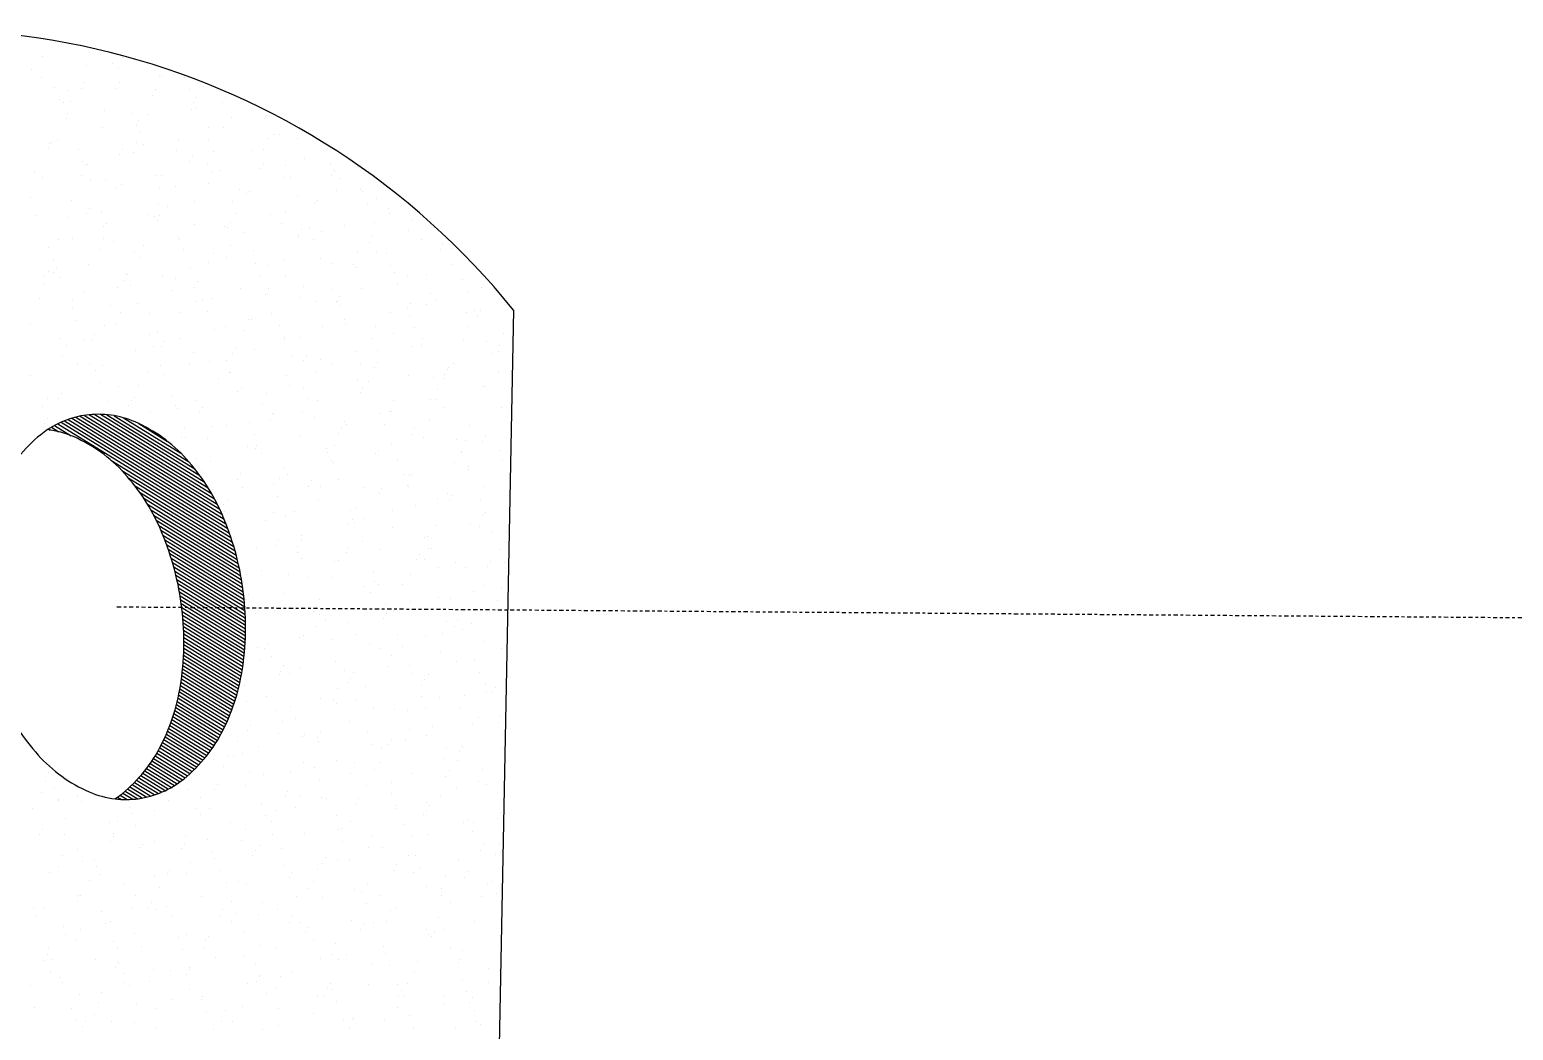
# Model space of a CAD drawing. Extents: x -1836 to 8857, y -4220 to 3051.
# Drawn here: x 8265.6 to 8319.9, y -532.9 to -496.2 of the extents above; entities that cross this region are included whole.
import ezdxf

# ---------------------------------------------------------------- set-up
doc = ezdxf.new("R2010")
doc.units = 0
doc.header["$MEASUREMENT"] = 0
doc.linetypes.add('DASHDOT', pattern=[1, 0.5, -0.25, 0, -0.25])
doc.layers.get('0').update_dxf_attribs({"linetype": 'CONTINUOUS'})
doc.layers.add('15', color=1, linetype='CONTINUOUS')
doc.layers.add('25', color=2, linetype='CONTINUOUS')

# ---------------------------------------------------------------- blocks, each defined once
blk = doc.blocks.new('*X72')
at = {"color": 0}
for p, q in [((4948.942, 2610.386), (4948.942, 2610.386)), ((4949.641, 2609.778), (4949.641, 2609.778)), ((4950.063, 2609.51), (4950.063, 2609.51)), ((4947.594, 2609.351), (4947.594, 2609.351)), ((4948.431, 2608.871), (4948.431, 2608.871)), ((4948.494, 2609.114), (4948.494, 2609.114)), ((4948.679, 2608.945), (4948.679, 2608.945)), ((4949.79, 2609.05), (4949.79, 2609.05)), ((4950.294, 2609.448), (4950.294, 2609.448)), ((4950.31, 2609.119), (4950.31, 2609.119)), ((4951.123, 2609.226), (4951.123, 2609.226)), ((4952.482, 2609.404), (4952.482, 2609.404)), ((4952.555, 2609.026), (4952.555, 2609.026)), ((4945.488, 2608.236), (4945.488, 2608.236)), ((4945.74, 2608.517), (4945.74, 2608.517)), ((4946.388, 2608.425), (4946.388, 2608.425)), ((4947.098, 2608.696), (4947.098, 2608.696)), ((4947.619, 2608.764), (4947.619, 2608.764)), ((4948.467, 2608.537), (4948.467, 2608.537)), ((4949.005, 2608.459), (4949.005, 2608.459)), ((4951.563, 2608.447), (4951.563, 2608.447)), ((4951.581, 2608.543), (4951.581, 2608.543)), ((4954.264, 2608.544), (4954.264, 2608.544)), ((4954.695, 2608.548), (4954.695, 2608.548)), ((4945.673, 2608.067), (4945.673, 2608.067)), ((4949.549, 2608.148), (4949.549, 2608.148)), ((4953.55, 2608.114), (4953.55, 2608.114)), ((4953.735, 2607.945), (4953.735, 2607.945)), ((4957.611, 2608.025), (4957.611, 2608.025)), ((4958.234, 2607.64), (4958.234, 2607.64)), ((4958.787, 2607.645), (4958.787, 2607.645)), ((4944.221, 2607.263), (4944.221, 2607.263)), ((4945.098, 2607.436), (4945.098, 2607.436)), ((4946.543, 2607.27), (4946.543, 2607.27)), ((4947.335, 2607.269), (4947.335, 2607.269)), ((4947.657, 2607.424), (4947.657, 2607.424)), ((4950.357, 2607.521), (4950.357, 2607.521)), ((4950.449, 2607.274), (4950.449, 2607.274)), ((4950.544, 2607.236), (4950.544, 2607.236)), ((4950.728, 2607.067), (4950.728, 2607.067)), ((4952.975, 2607.555), (4952.975, 2607.555)), ((4953.563, 2607.28), (4953.563, 2607.28)), ((4954.605, 2607.147), (4954.605, 2607.147)), ((4954.737, 2607.112), (4954.737, 2607.112)), ((4955.533, 2607.542), (4955.533, 2607.542)), ((4956.095, 2607.291), (4956.095, 2607.291)), ((4956.616, 2607.36), (4956.616, 2607.36)), ((4956.677, 2607.286), (4956.677, 2607.286)), ((4957.429, 2607.467), (4957.429, 2607.467)), ((4958.606, 2607.113), (4958.606, 2607.113)), ((4959.792, 2607.291), (4959.792, 2607.291)), ((4960.213, 2607.023), (4960.213, 2607.023)), ((4944.643, 2606.994), (4944.643, 2606.994)), ((4946.451, 2606.499), (4946.451, 2606.499)), ((4947.757, 2607), (4947.757, 2607)), ((4949.068, 2606.532), (4949.068, 2606.532)), ((4950.712, 2606.582), (4950.712, 2606.582)), ((4950.871, 2607.006), (4950.871, 2607.006)), ((4951.232, 2606.651), (4951.232, 2606.651)), ((4951.626, 2606.52), (4951.626, 2606.52)), ((4952.045, 2606.758), (4952.045, 2606.758)), ((4953.404, 2606.937), (4953.404, 2606.937)), ((4953.924, 2607.005), (4953.924, 2607.005)), ((4953.985, 2607.011), (4953.985, 2607.011)), ((4954.327, 2606.617), (4954.327, 2606.617)), ((4956.945, 2606.65), (4956.945, 2606.65)), ((4957.099, 2607.017), (4957.099, 2607.017)), ((4958.79, 2606.944), (4958.79, 2606.944)), ((4959.503, 2606.638), (4959.503, 2606.638)), ((4962.204, 2606.735), (4962.204, 2606.735)), ((4943.046, 2606.021), (4943.046, 2606.021)), ((4943.537, 2606.393), (4943.537, 2606.393)), ((4943.75, 2606.401), (4943.75, 2606.401)), ((4945.328, 2605.873), (4945.328, 2605.873)), ((4945.849, 2605.942), (4945.849, 2605.942)), ((4946.161, 2606.027), (4946.161, 2606.027)), ((4946.662, 2606.049), (4946.662, 2606.049)), ((4947.538, 2606.358), (4947.538, 2606.358)), ((4947.722, 2606.189), (4947.722, 2606.189)), ((4948.02, 2606.228), (4948.02, 2606.228)), ((4948.541, 2606.296), (4948.541, 2606.296)), ((4949.275, 2606.033), (4949.275, 2606.033)), ((4949.353, 2606.403), (4949.353, 2606.403)), ((4951.598, 2606.27), (4951.598, 2606.27)), ((4952.389, 2606.038), (4952.389, 2606.038)), ((4955.503, 2606.044), (4955.503, 2606.044)), ((4955.6, 2606.235), (4955.6, 2606.235)), ((4955.784, 2606.066), (4955.784, 2606.066)), ((4958.617, 2606.05), (4958.617, 2606.05)), ((4959.66, 2606.147), (4959.66, 2606.147)), ((4961.731, 2606.055), (4961.731, 2606.055)), ((4963.662, 2606.113), (4963.662, 2606.113)), ((4963.846, 2605.944), (4963.846, 2605.944)), ((4964.845, 2606.061), (4964.845, 2606.061)), ((4965.093, 2605.886), (4965.093, 2605.886)), ((4965.613, 2605.955), (4965.613, 2605.955)), ((4966.174, 2605.831), (4966.174, 2605.831)), ((4941.278, 2605.34), (4941.278, 2605.34)), ((4942.544, 2605.476), (4942.544, 2605.476)), ((4942.636, 2605.519), (4942.636, 2605.519)), ((4943.157, 2605.588), (4943.157, 2605.588)), ((4943.97, 2605.695), (4943.97, 2605.695)), ((4944.532, 2605.481), (4944.532, 2605.481)), ((4944.716, 2605.312), (4944.716, 2605.312)), ((4945.161, 2605.509), (4945.161, 2605.509)), ((4947.72, 2605.497), (4947.72, 2605.497)), ((4948.592, 2605.392), (4948.592, 2605.392)), ((4950.42, 2605.594), (4950.42, 2605.594)), ((4952.594, 2605.358), (4952.594, 2605.358)), ((4953.038, 2605.628), (4953.038, 2605.628)), ((4955.596, 2605.616), (4955.596, 2605.616)), ((4956.654, 2605.269), (4956.654, 2605.269)), ((4958.297, 2605.713), (4958.297, 2605.713)), ((4960.23, 2605.246), (4960.23, 2605.246)), ((4960.656, 2605.235), (4960.656, 2605.235)), ((4960.915, 2605.746), (4960.915, 2605.746)), ((4961.043, 2605.353), (4961.043, 2605.353)), ((4962.401, 2605.532), (4962.401, 2605.532)), ((4962.921, 2605.601), (4962.921, 2605.601)), ((4963.473, 2605.734), (4963.473, 2605.734)), ((4963.734, 2605.708), (4963.734, 2605.708)), ((4941.526, 2604.603), (4941.526, 2604.603)), ((4941.914, 2604.753), (4941.914, 2604.753)), ((4945.028, 2604.759), (4945.028, 2604.759)), ((4948.143, 2604.764), (4948.143, 2604.764)), ((4949.131, 2604.605), (4949.131, 2604.605)), ((4951.257, 2604.77), (4951.257, 2604.77)), ((4951.689, 2604.593), (4951.689, 2604.593)), ((4952.778, 2605.189), (4952.778, 2605.189)), ((4954.371, 2604.776), (4954.371, 2604.776)), ((4954.39, 2604.69), (4954.39, 2604.69)), ((4955.659, 2604.644), (4955.659, 2604.644)), ((4957.008, 2604.724), (4957.008, 2604.724)), ((4957.017, 2604.823), (4957.017, 2604.823)), ((4957.485, 2604.781), (4957.485, 2604.781)), ((4957.538, 2604.892), (4957.538, 2604.892)), ((4958.351, 2604.999), (4958.351, 2604.999)), ((4959.566, 2604.711), (4959.566, 2604.711)), ((4959.709, 2605.178), (4959.709, 2605.178)), ((4960.599, 2604.787), (4960.599, 2604.787)), ((4960.84, 2605.066), (4960.84, 2605.066)), ((4962.267, 2604.809), (4962.267, 2604.809)), ((4963.713, 2604.793), (4963.713, 2604.793)), ((4964.716, 2605.147), (4964.716, 2605.147)), ((4964.884, 2604.842), (4964.884, 2604.842)), ((4966.827, 2604.798), (4966.827, 2604.798)), ((4967.443, 2604.83), (4967.443, 2604.83)), ((4968.717, 2605.112), (4968.717, 2605.112)), ((4968.902, 2604.943), (4968.902, 2604.943)), ((4969.942, 2604.804), (4969.942, 2604.804)), ((4941.255, 2604.487), (4941.255, 2604.487)), ((4941.71, 2604.434), (4941.71, 2604.434)), ((4942.336, 2604.484), (4942.336, 2604.484)), ((4943.813, 2604.474), (4943.813, 2604.474)), ((4945.45, 2604.49), (4945.45, 2604.49)), ((4945.586, 2604.514), (4945.586, 2604.514)), ((4946.514, 2604.572), (4946.514, 2604.572)), ((4948.564, 2604.496), (4948.564, 2604.496)), ((4949.588, 2604.48), (4949.588, 2604.48)), ((4949.772, 2604.311), (4949.772, 2604.311)), ((4951.634, 2604.114), (4951.634, 2604.114)), ((4951.678, 2604.501), (4951.678, 2604.501)), ((4952.154, 2604.183), (4952.154, 2604.183)), ((4952.967, 2604.29), (4952.967, 2604.29)), ((4953.648, 2604.392), (4953.648, 2604.392)), ((4954.326, 2604.469), (4954.326, 2604.469)), ((4954.793, 2604.507), (4954.793, 2604.507)), ((4954.846, 2604.537), (4954.846, 2604.537)), ((4957.649, 2604.357), (4957.649, 2604.357)), ((4957.834, 2604.188), (4957.834, 2604.188)), ((4957.907, 2604.513), (4957.907, 2604.513)), ((4961.021, 2604.518), (4961.021, 2604.518)), ((4961.71, 2604.269), (4961.71, 2604.269)), ((4964.135, 2604.524), (4964.135, 2604.524)), ((4965.711, 2604.234), (4965.711, 2604.234)), ((4965.896, 2604.066), (4965.896, 2604.066)), ((4967.249, 2604.53), (4967.249, 2604.53)), ((4969.772, 2604.146), (4969.772, 2604.146)), ((4970.363, 2604.535), (4970.363, 2604.535)), ((4971.398, 2604.127), (4971.398, 2604.127)), ((4971.919, 2604.196), (4971.919, 2604.196)), ((4939.906, 2603.452), (4939.906, 2603.452)), ((4940.74, 2603.512), (4940.74, 2603.512)), ((4942.58, 2603.637), (4942.58, 2603.637)), ((4942.607, 2603.549), (4942.607, 2603.549)), ((4943.854, 2603.517), (4943.854, 2603.517)), ((4945.224, 2603.583), (4945.224, 2603.583)), ((4946.25, 2603.406), (4946.25, 2603.406)), ((4946.581, 2603.602), (4946.581, 2603.602)), ((4946.766, 2603.433), (4946.766, 2603.433)), ((4946.771, 2603.474), (4946.771, 2603.474)), ((4946.968, 2603.523), (4946.968, 2603.523)), ((4947.584, 2603.581), (4947.584, 2603.581)), ((4947.783, 2603.57), (4947.783, 2603.57)), ((4948.942, 2603.76), (4948.942, 2603.76)), ((4949.463, 2603.829), (4949.463, 2603.829)), ((4950.082, 2603.529), (4950.082, 2603.529)), ((4950.275, 2603.936), (4950.275, 2603.936)), ((4950.483, 2603.668), (4950.483, 2603.668)), ((4950.642, 2603.514), (4950.642, 2603.514)), ((4953.101, 2603.701), (4953.101, 2603.701)), ((4953.197, 2603.534), (4953.197, 2603.534)), ((4954.643, 2603.48), (4954.643, 2603.48)), ((4955.659, 2603.689), (4955.659, 2603.689)), ((4956.311, 2603.54), (4956.311, 2603.54)), ((4958.36, 2603.786), (4958.36, 2603.786)), ((4958.704, 2603.391), (4958.704, 2603.391)), ((4959.425, 2603.546), (4959.425, 2603.546)), ((4960.978, 2603.819), (4960.978, 2603.819)), ((4962.539, 2603.551), (4962.539, 2603.551)), ((4963.536, 2603.807), (4963.536, 2603.807)), ((4965.653, 2603.557), (4965.653, 2603.557)), ((4966.015, 2603.419), (4966.015, 2603.419)), ((4966.237, 2603.904), (4966.237, 2603.904)), ((4966.535, 2603.487), (4966.535, 2603.487)), ((4967.348, 2603.594), (4967.348, 2603.594)), ((4968.706, 2603.773), (4968.706, 2603.773)), ((4968.767, 2603.563), (4968.767, 2603.563)), ((4968.854, 2603.938), (4968.854, 2603.938)), ((4969.227, 2603.841), (4969.227, 2603.841)), ((4970.04, 2603.949), (4970.04, 2603.949)), ((4971.412, 2603.926), (4971.412, 2603.926)), ((4971.881, 2603.568), (4971.881, 2603.568)), ((4974.996, 2603.574), (4974.996, 2603.574)), ((4939.574, 2602.759), (4939.574, 2602.759)), ((4941.387, 2602.765), (4941.387, 2602.765)), ((4942.2, 2602.873), (4942.2, 2602.873)), ((4943.558, 2603.051), (4943.558, 2603.051)), ((4944.079, 2603.12), (4944.079, 2603.12)), ((4944.892, 2603.227), (4944.892, 2603.227)), ((4954.453, 2602.763), (4954.453, 2602.763)), ((4954.828, 2603.311), (4954.828, 2603.311)), ((4957.071, 2602.797), (4957.071, 2602.797)), ((4959.629, 2602.785), (4959.629, 2602.785)), ((4961.152, 2602.778), (4961.152, 2602.778)), ((4961.965, 2602.885), (4961.965, 2602.885)), ((4962.33, 2602.882), (4962.33, 2602.882)), ((4962.705, 2603.357), (4962.705, 2603.357)), ((4962.89, 2603.188), (4962.89, 2603.188)), ((4963.323, 2603.064), (4963.323, 2603.064)), ((4963.843, 2603.133), (4963.843, 2603.133)), ((4964.656, 2603.24), (4964.656, 2603.24)), ((4964.947, 2602.915), (4964.947, 2602.915)), ((4966.766, 2603.268), (4966.766, 2603.268)), ((4967.506, 2602.903), (4967.506, 2602.903)), ((4970.206, 2603), (4970.206, 2603)), ((4970.767, 2603.234), (4970.767, 2603.234)), ((4970.951, 2603.065), (4970.951, 2603.065)), ((4972.824, 2603.034), (4972.824, 2603.034)), ((4974.828, 2603.146), (4974.828, 2603.146)), ((4975.382, 2603.021), (4975.382, 2603.021)), ((4938.695, 2602.411), (4938.695, 2602.411)), ((4938.7, 2602.527), (4938.7, 2602.527)), ((4939.508, 2602.518), (4939.508, 2602.518)), ((4939.608, 2602.243), (4939.608, 2602.243)), ((4940.867, 2602.697), (4940.867, 2602.697)), ((4941.318, 2602.56), (4941.318, 2602.56)), ((4942.722, 2602.249), (4942.722, 2602.249)), ((4943.575, 2602.725), (4943.575, 2602.725)), ((4943.76, 2602.556), (4943.76, 2602.556)), ((4943.876, 2602.548), (4943.876, 2602.548)), ((4945.836, 2602.255), (4945.836, 2602.255)), ((4946.577, 2602.645), (4946.577, 2602.645)), ((4947.636, 2602.636), (4947.636, 2602.636)), ((4948.95, 2602.26), (4948.95, 2602.26)), ((4949.194, 2602.678), (4949.194, 2602.678)), ((4951.637, 2602.602), (4951.637, 2602.602)), ((4951.752, 2602.666), (4951.752, 2602.666)), ((4951.822, 2602.433), (4951.822, 2602.433)), ((4952.064, 2602.266), (4952.064, 2602.266)), ((4955.179, 2602.272), (4955.179, 2602.272)), ((4955.698, 2602.513), (4955.698, 2602.513)), ((4956.581, 2602.177), (4956.581, 2602.177)), ((4957.939, 2602.355), (4957.939, 2602.355)), ((4958.293, 2602.277), (4958.293, 2602.277)), ((4958.46, 2602.424), (4958.46, 2602.424)), ((4959.273, 2602.531), (4959.273, 2602.531)), ((4959.699, 2602.479), (4959.699, 2602.479)), ((4959.883, 2602.31), (4959.883, 2602.31)), ((4960.631, 2602.71), (4960.631, 2602.71)), ((4961.407, 2602.283), (4961.407, 2602.283)), ((4963.76, 2602.391), (4963.76, 2602.391)), ((4964.521, 2602.289), (4964.521, 2602.289)), ((4967.635, 2602.294), (4967.635, 2602.294)), ((4967.761, 2602.356), (4967.761, 2602.356)), ((4967.945, 2602.187), (4967.945, 2602.187)), ((4970.749, 2602.3), (4970.749, 2602.3)), ((4971.821, 2602.268), (4971.821, 2602.268)), ((4973.863, 2602.306), (4973.863, 2602.306)), ((4975.823, 2602.234), (4975.823, 2602.234)), ((4976.345, 2602.19), (4976.345, 2602.19)), ((4976.978, 2602.311), (4976.978, 2602.311)), ((4940.029, 2601.975), (4940.029, 2601.975)), ((4940.569, 2601.847), (4940.569, 2601.847)), ((4940.754, 2601.678), (4940.754, 2601.678)), ((4942.67, 2601.622), (4942.67, 2601.622)), ((4943.144, 2601.98), (4943.144, 2601.98)), ((4944.63, 2601.759), (4944.63, 2601.759)), ((4945.287, 2601.656), (4945.287, 2601.656)), ((4946.258, 2601.986), (4946.258, 2601.986)), ((4947.846, 2601.643), (4947.846, 2601.643)), ((4948.631, 2601.724), (4948.631, 2601.724)), ((4948.815, 2601.555), (4948.815, 2601.555)), ((4949.372, 2601.992), (4949.372, 2601.992)), ((4950.546, 2601.741), (4950.546, 2601.741)), ((4952.486, 2601.997), (4952.486, 2601.997)), ((4952.556, 2601.647), (4952.556, 2601.647)), ((4952.692, 2601.636), (4952.692, 2601.636)), ((4953.076, 2601.715), (4953.076, 2601.715)), ((4953.164, 2601.774), (4953.164, 2601.774)), ((4953.889, 2601.822), (4953.889, 2601.822)), ((4955.248, 2602.001), (4955.248, 2602.001)), ((4955.6, 2602.003), (4955.6, 2602.003)), ((4955.722, 2601.762), (4955.722, 2601.762)), ((4955.768, 2602.07), (4955.768, 2602.07)), ((4956.693, 2601.601), (4956.693, 2601.601)), ((4958.423, 2601.859), (4958.423, 2601.859)), ((4958.714, 2602.009), (4958.714, 2602.009)), ((4961.041, 2601.893), (4961.041, 2601.893)), ((4961.828, 2602.014), (4961.828, 2602.014)), ((4963.599, 2601.88), (4963.599, 2601.88)), ((4964.943, 2602.02), (4964.943, 2602.02)), ((4966.3, 2601.978), (4966.3, 2601.978)), ((4968.057, 2602.026), (4968.057, 2602.026)), ((4968.917, 2602.011), (4968.917, 2602.011)), ((4971.171, 2602.031), (4971.171, 2602.031)), ((4971.475, 2601.999), (4971.475, 2601.999)), ((4972.32, 2601.66), (4972.32, 2601.66)), ((4972.841, 2601.728), (4972.841, 2601.728)), ((4973.654, 2601.835), (4973.654, 2601.835)), ((4974.176, 2602.096), (4974.176, 2602.096)), ((4974.285, 2602.037), (4974.285, 2602.037)), ((4975.012, 2602.014), (4975.012, 2602.014)), ((4975.532, 2602.082), (4975.532, 2602.082)), ((4976.007, 2602.065), (4976.007, 2602.065)), ((4976.794, 2602.129), (4976.794, 2602.129)), ((4937.563, 2600.969), (4937.563, 2600.969)), ((4938.433, 2601.002), (4938.433, 2601.002)), ((4939.969, 2601.525), (4939.969, 2601.525)), ((4941.548, 2601.008), (4941.548, 2601.008)), ((4944.662, 2601.013), (4944.662, 2601.013)), ((4947.172, 2600.938), (4947.172, 2600.938)), ((4947.693, 2601.006), (4947.693, 2601.006)), ((4947.776, 2601.019), (4947.776, 2601.019)), ((4948.506, 2601.113), (4948.506, 2601.113)), ((4949.864, 2601.292), (4949.864, 2601.292)), ((4950.385, 2601.361), (4950.385, 2601.361)), ((4950.89, 2601.025), (4950.89, 2601.025)), ((4951.197, 2601.468), (4951.197, 2601.468)), ((4954.004, 2601.03), (4954.004, 2601.03)), ((4956.877, 2601.433), (4956.877, 2601.433)), ((4957.118, 2601.036), (4957.118, 2601.036)), ((4960.232, 2601.042), (4960.232, 2601.042)), ((4960.753, 2601.513), (4960.753, 2601.513)), ((4962.393, 2600.955), (4962.393, 2600.955)), ((4963.347, 2601.047), (4963.347, 2601.047)), ((4964.755, 2601.479), (4964.755, 2601.479)), ((4964.939, 2601.31), (4964.939, 2601.31)), ((4965.01, 2600.988), (4965.01, 2600.988)), ((4966.461, 2601.053), (4966.461, 2601.053)), ((4966.937, 2600.951), (4966.937, 2600.951)), ((4967.457, 2601.019), (4967.457, 2601.019)), ((4967.568, 2600.976), (4967.568, 2600.976)), ((4968.27, 2601.126), (4968.27, 2601.126)), ((4968.815, 2601.39), (4968.815, 2601.39)), ((4969.575, 2601.058), (4969.575, 2601.058)), ((4969.628, 2601.305), (4969.628, 2601.305)), ((4970.149, 2601.374), (4970.149, 2601.374)), ((4970.269, 2601.073), (4970.269, 2601.073)), ((4970.962, 2601.481), (4970.962, 2601.481)), ((4972.689, 2601.064), (4972.689, 2601.064)), ((4972.817, 2601.356), (4972.817, 2601.356)), ((4972.887, 2601.107), (4972.887, 2601.107)), ((4973.001, 2601.187), (4973.001, 2601.187)), ((4975.445, 2601.095), (4975.445, 2601.095)), ((4975.803, 2601.07), (4975.803, 2601.07)), ((4976.877, 2601.267), (4976.877, 2601.267)), ((4937.747, 2600.8), (4937.747, 2600.8)), ((4938.763, 2600.6), (4938.763, 2600.6)), ((4941.381, 2600.633), (4941.381, 2600.633)), ((4941.624, 2600.881), (4941.624, 2600.881)), ((4943.122, 2600.405), (4943.122, 2600.405)), ((4943.939, 2600.621), (4943.939, 2600.621)), ((4944.48, 2600.584), (4944.48, 2600.584)), ((4945.001, 2600.652), (4945.001, 2600.652)), ((4945.625, 2600.847), (4945.625, 2600.847)), ((4945.809, 2600.678), (4945.809, 2600.678)), ((4945.814, 2600.759), (4945.814, 2600.759)), ((4946.64, 2600.718), (4946.64, 2600.718)), ((4949.257, 2600.752), (4949.257, 2600.752)), ((4949.685, 2600.758), (4949.685, 2600.758)), ((4951.815, 2600.739), (4951.815, 2600.739)), ((4953.687, 2600.724), (4953.687, 2600.724)), ((4953.871, 2600.555), (4953.871, 2600.555)), ((4954.516, 2600.837), (4954.516, 2600.837)), ((4957.134, 2600.87), (4957.134, 2600.87)), ((4957.747, 2600.635), (4957.747, 2600.635)), ((4959.692, 2600.858), (4959.692, 2600.858)), ((4961.749, 2600.601), (4961.749, 2600.601)), ((4961.933, 2600.432), (4961.933, 2600.432)), ((4962.887, 2600.418), (4962.887, 2600.418)), ((4964.245, 2600.596), (4964.245, 2600.596)), ((4964.765, 2600.665), (4964.765, 2600.665)), ((4965.578, 2600.772), (4965.578, 2600.772)), ((4965.809, 2600.513), (4965.809, 2600.513)), ((4969.811, 2600.478), (4969.811, 2600.478)), ((4973.871, 2600.39), (4973.871, 2600.39)), ((4937.301, 2599.734), (4937.301, 2599.734)), ((4938.617, 2600.003), (4938.617, 2600.003)), ((4939.097, 2599.875), (4939.097, 2599.875)), ((4939.617, 2599.943), (4939.617, 2599.943)), ((4940.415, 2599.739), (4940.415, 2599.739)), ((4940.43, 2600.05), (4940.43, 2600.05)), ((4941.789, 2600.229), (4941.789, 2600.229)), ((4942.309, 2600.298), (4942.309, 2600.298)), ((4942.619, 2599.969), (4942.619, 2599.969)), ((4942.803, 2599.8), (4942.803, 2599.8)), ((4943.53, 2599.745), (4943.53, 2599.745)), ((4945.35, 2599.729), (4945.35, 2599.729)), ((4946.644, 2599.751), (4946.644, 2599.751)), ((4946.679, 2599.88), (4946.679, 2599.88)), ((4947.909, 2599.717), (4947.909, 2599.717)), ((4949.758, 2599.756), (4949.758, 2599.756)), ((4950.609, 2599.814), (4950.609, 2599.814)), ((4950.681, 2599.846), (4950.681, 2599.846)), ((4952.872, 2599.762), (4952.872, 2599.762)), ((4953.227, 2599.847), (4953.227, 2599.847)), ((4954.741, 2599.758), (4954.741, 2599.758)), ((4955.785, 2599.835), (4955.785, 2599.835)), ((4955.986, 2599.768), (4955.986, 2599.768)), ((4958.486, 2599.932), (4958.486, 2599.932)), ((4958.743, 2599.723), (4958.743, 2599.723)), ((4958.861, 2599.888), (4958.861, 2599.888)), ((4959.1, 2599.773), (4959.1, 2599.773)), ((4959.382, 2599.956), (4959.382, 2599.956)), ((4960.195, 2600.063), (4960.195, 2600.063)), ((4961.104, 2599.966), (4961.104, 2599.966)), ((4961.553, 2600.242), (4961.553, 2600.242)), ((4962.074, 2600.311), (4962.074, 2600.311)), ((4962.214, 2599.779), (4962.214, 2599.779)), ((4963.662, 2599.953), (4963.662, 2599.953)), ((4965.329, 2599.785), (4965.329, 2599.785)), ((4966.363, 2600.051), (4966.363, 2600.051)), ((4968.443, 2599.79), (4968.443, 2599.79)), ((4968.98, 2600.084), (4968.98, 2600.084)), ((4969.995, 2600.309), (4969.995, 2600.309)), ((4971.538, 2600.072), (4971.538, 2600.072)), ((4971.557, 2599.796), (4971.557, 2599.796)), ((4974.239, 2600.169), (4974.239, 2600.169)), ((4974.671, 2599.802), (4974.671, 2599.802)), ((4936.405, 2599.52), (4936.405, 2599.52)), ((4936.926, 2599.589), (4936.926, 2599.589)), ((4937.474, 2599.61), (4937.474, 2599.61)), ((4937.723, 2599.465), (4937.723, 2599.465)), ((4937.739, 2599.696), (4937.739, 2599.696)), ((4940.032, 2599.598), (4940.032, 2599.598)), ((4940.837, 2599.471), (4940.837, 2599.471)), ((4942.733, 2599.696), (4942.733, 2599.696)), ((4943.951, 2599.476), (4943.951, 2599.476)), ((4947.065, 2599.482), (4947.065, 2599.482)), ((4950.18, 2599.488), (4950.18, 2599.488)), ((4950.865, 2599.677), (4950.865, 2599.677)), ((4953.294, 2599.493), (4953.294, 2599.493)), ((4953.478, 2599.179), (4953.478, 2599.179)), ((4953.998, 2599.247), (4953.998, 2599.247)), ((4954.811, 2599.354), (4954.811, 2599.354)), ((4956.17, 2599.533), (4956.17, 2599.533)), ((4956.408, 2599.499), (4956.408, 2599.499)), ((4956.69, 2599.602), (4956.69, 2599.602)), ((4957.503, 2599.709), (4957.503, 2599.709)), ((4958.927, 2599.554), (4958.927, 2599.554)), ((4959.522, 2599.505), (4959.522, 2599.505)), ((4962.636, 2599.51), (4962.636, 2599.51)), ((4962.803, 2599.635), (4962.803, 2599.635)), ((4965.75, 2599.516), (4965.75, 2599.516)), ((4966.805, 2599.601), (4966.805, 2599.601)), ((4966.989, 2599.432), (4966.989, 2599.432)), ((4968.864, 2599.522), (4968.864, 2599.522)), ((4970.332, 2599.147), (4970.332, 2599.147)), ((4970.865, 2599.512), (4970.865, 2599.512)), ((4971.979, 2599.527), (4971.979, 2599.527)), ((4972.95, 2599.18), (4972.95, 2599.18)), ((4973.242, 2599.192), (4973.242, 2599.192)), ((4973.763, 2599.26), (4973.763, 2599.26)), ((4974.576, 2599.367), (4974.576, 2599.367)), ((4974.866, 2599.478), (4974.866, 2599.478)), ((4975.051, 2599.309), (4975.051, 2599.309)), ((4975.093, 2599.533), (4975.093, 2599.533)), ((4975.508, 2599.168), (4975.508, 2599.168)), ((4975.934, 2599.546), (4975.934, 2599.546)), ((4976.454, 2599.615), (4976.454, 2599.615)), ((4936.125, 2598.576), (4936.125, 2598.576)), ((4938.826, 2598.673), (4938.826, 2598.673)), ((4939.241, 2598.498), (4939.241, 2598.498)), ((4939.613, 2599.091), (4939.613, 2599.091)), ((4939.797, 2598.922), (4939.797, 2598.922)), ((4941.444, 2598.706), (4941.444, 2598.706)), ((4942.355, 2598.503), (4942.355, 2598.503)), ((4943.673, 2599.003), (4943.673, 2599.003)), ((4944.002, 2598.694), (4944.002, 2598.694)), ((4945.469, 2598.509), (4945.469, 2598.509)), ((4946.703, 2598.791), (4946.703, 2598.791)), ((4947.675, 2598.968), (4947.675, 2598.968)), ((4947.859, 2598.8), (4947.859, 2598.8)), ((4948.584, 2598.515), (4948.584, 2598.515)), ((4948.615, 2598.539), (4948.615, 2598.539)), ((4949.32, 2598.825), (4949.32, 2598.825)), ((4949.428, 2598.646), (4949.428, 2598.646)), ((4950.786, 2598.825), (4950.786, 2598.825)), ((4951.306, 2598.893), (4951.306, 2598.893)), ((4951.698, 2598.52), (4951.698, 2598.52)), ((4951.735, 2598.88), (4951.735, 2598.88)), ((4951.878, 2598.812), (4951.878, 2598.812)), ((4952.119, 2599), (4952.119, 2599)), ((4954.579, 2598.91), (4954.579, 2598.91)), ((4954.812, 2598.526), (4954.812, 2598.526)), ((4955.736, 2598.846), (4955.736, 2598.846)), ((4955.921, 2598.677), (4955.921, 2598.677)), ((4957.197, 2598.943), (4957.197, 2598.943)), ((4957.926, 2598.532), (4957.926, 2598.532)), ((4959.755, 2598.931), (4959.755, 2598.931)), ((4959.797, 2598.757), (4959.797, 2598.757)), ((4961.04, 2598.537), (4961.04, 2598.537)), ((4962.456, 2599.028), (4962.456, 2599.028)), ((4963.798, 2598.723), (4963.798, 2598.723)), ((4963.983, 2598.554), (4963.983, 2598.554)), ((4964.154, 2598.543), (4964.154, 2598.543)), ((4965.073, 2599.062), (4965.073, 2599.062)), ((4967.268, 2598.549), (4967.268, 2598.549)), ((4967.631, 2599.049), (4967.631, 2599.049)), ((4967.859, 2598.634), (4967.859, 2598.634)), ((4968.379, 2598.552), (4968.379, 2598.552)), ((4969.192, 2598.659), (4969.192, 2598.659)), ((4970.383, 2598.554), (4970.383, 2598.554)), ((4970.55, 2598.837), (4970.55, 2598.837)), ((4971.071, 2598.906), (4971.071, 2598.906)), ((4971.86, 2598.6), (4971.86, 2598.6)), ((4971.884, 2599.013), (4971.884, 2599.013)), ((4973.497, 2598.56), (4973.497, 2598.56)), ((4975.921, 2598.512), (4975.921, 2598.512)), ((4936.127, 2598.492), (4936.127, 2598.492)), ((4936.607, 2598.214), (4936.607, 2598.214)), ((4936.791, 2598.045), (4936.791, 2598.045)), ((4940.667, 2598.125), (4940.667, 2598.125)), ((4944.044, 2597.937), (4944.044, 2597.937)), ((4944.668, 2598.091), (4944.668, 2598.091)), ((4944.853, 2597.922), (4944.853, 2597.922)), ((4945.402, 2598.116), (4945.402, 2598.116)), ((4945.923, 2598.184), (4945.923, 2598.184)), ((4946.736, 2598.291), (4946.736, 2598.291)), ((4948.094, 2598.47), (4948.094, 2598.47)), ((4948.729, 2598.002), (4948.729, 2598.002)), ((4950.672, 2597.887), (4950.672, 2597.887)), ((4952.73, 2597.968), (4952.73, 2597.968)), ((4953.29, 2597.921), (4953.29, 2597.921)), ((4955.848, 2597.908), (4955.848, 2597.908)), ((4958.549, 2598.006), (4958.549, 2598.006)), ((4961.167, 2598.039), (4961.167, 2598.039)), ((4963.725, 2598.027), (4963.725, 2598.027)), ((4963.809, 2597.95), (4963.809, 2597.95)), ((4965.167, 2598.129), (4965.167, 2598.129)), ((4965.687, 2598.197), (4965.687, 2598.197)), ((4966.426, 2598.124), (4966.426, 2598.124)), ((4966.5, 2598.304), (4966.5, 2598.304)), ((4967.859, 2598.483), (4967.859, 2598.483)), ((4969.043, 2598.157), (4969.043, 2598.157)), ((4971.601, 2598.145), (4971.601, 2598.145)), ((4972.045, 2598.431), (4972.045, 2598.431)), ((4974.302, 2598.242), (4974.302, 2598.242)), ((4937.537, 2597.684), (4937.537, 2597.684)), ((4940.019, 2597.407), (4940.019, 2597.407)), ((4940.095, 2597.671), (4940.095, 2597.671)), ((4940.539, 2597.476), (4940.539, 2597.476)), ((4941.352, 2597.583), (4941.352, 2597.583)), ((4942.711, 2597.761), (4942.711, 2597.761)), ((4942.796, 2597.769), (4942.796, 2597.769)), ((4943.231, 2597.83), (4943.231, 2597.83)), ((4945.413, 2597.802), (4945.413, 2597.802)), ((4947.972, 2597.79), (4947.972, 2597.79)), ((4952.915, 2597.799), (4952.915, 2597.799)), ((4956.791, 2597.88), (4956.791, 2597.88)), ((4959.783, 2597.42), (4959.783, 2597.42)), ((4960.304, 2597.488), (4960.304, 2597.488)), ((4960.792, 2597.845), (4960.792, 2597.845)), ((4960.977, 2597.676), (4960.977, 2597.676)), ((4961.117, 2597.595), (4961.117, 2597.595)), ((4962.475, 2597.774), (4962.475, 2597.774)), ((4962.996, 2597.843), (4962.996, 2597.843)), ((4964.853, 2597.757), (4964.853, 2597.757)), ((4966.136, 2597.28), (4966.136, 2597.28)), ((4968.854, 2597.722), (4968.854, 2597.722)), ((4969.038, 2597.553), (4969.038, 2597.553)), ((4969.25, 2597.286), (4969.25, 2597.286)), ((4972.364, 2597.292), (4972.364, 2597.292)), ((4972.915, 2597.634), (4972.915, 2597.634)), ((4975.479, 2597.297), (4975.479, 2597.297)), ((4934.995, 2597.224), (4934.995, 2597.224)), ((4935.156, 2596.767), (4935.156, 2596.767)), ((4935.416, 2596.955), (4935.416, 2596.955)), ((4935.969, 2596.874), (4935.969, 2596.874)), ((4937.327, 2597.053), (4937.327, 2597.053)), ((4937.661, 2597.247), (4937.661, 2597.247)), ((4937.848, 2597.121), (4937.848, 2597.121)), ((4938.109, 2597.229), (4938.109, 2597.229)), ((4938.531, 2596.961), (4938.531, 2596.961)), ((4938.661, 2597.228), (4938.661, 2597.228)), ((4938.889, 2596.746), (4938.889, 2596.746)), ((4941.223, 2597.235), (4941.223, 2597.235)), ((4941.507, 2596.779), (4941.507, 2596.779)), ((4941.645, 2596.967), (4941.645, 2596.967)), ((4941.662, 2597.213), (4941.662, 2597.213)), ((4941.847, 2597.044), (4941.847, 2597.044)), ((4944.065, 2596.767), (4944.065, 2596.767)), ((4944.337, 2597.241), (4944.337, 2597.241)), ((4944.759, 2596.972), (4944.759, 2596.972)), ((4945.723, 2597.125), (4945.723, 2597.125)), ((4946.766, 2596.865), (4946.766, 2596.865)), ((4947.451, 2597.246), (4947.451, 2597.246)), ((4947.873, 2596.978), (4947.873, 2596.978)), ((4949.383, 2596.898), (4949.383, 2596.898)), ((4949.724, 2597.09), (4949.724, 2597.09)), ((4949.909, 2596.921), (4949.909, 2596.921)), ((4950.565, 2597.252), (4950.565, 2597.252)), ((4950.987, 2596.983), (4950.987, 2596.983)), ((4951.941, 2596.886), (4951.941, 2596.886)), ((4953.68, 2597.258), (4953.68, 2597.258)), ((4953.785, 2597.002), (4953.785, 2597.002)), ((4954.101, 2596.989), (4954.101, 2596.989)), ((4954.642, 2596.983), (4954.642, 2596.983)), ((4956.794, 2597.263), (4956.794, 2597.263)), ((4957.092, 2597.066), (4957.092, 2597.066)), ((4957.215, 2596.995), (4957.215, 2596.995)), ((4957.26, 2597.016), (4957.26, 2597.016)), ((4957.612, 2597.134), (4957.612, 2597.134)), ((4957.786, 2596.967), (4957.786, 2596.967)), ((4958.425, 2597.241), (4958.425, 2597.241)), ((4959.818, 2597.004), (4959.818, 2597.004)), ((4959.908, 2597.269), (4959.908, 2597.269)), ((4960.33, 2597), (4960.33, 2597)), ((4961.847, 2596.879), (4961.847, 2596.879)), ((4962.519, 2597.101), (4962.519, 2597.101)), ((4963.022, 2597.275), (4963.022, 2597.275)), ((4963.444, 2597.006), (4963.444, 2597.006)), ((4965.136, 2597.135), (4965.136, 2597.135)), ((4965.848, 2596.845), (4965.848, 2596.845)), ((4966.032, 2596.676), (4966.032, 2596.676)), ((4966.558, 2597.012), (4966.558, 2597.012)), ((4967.694, 2597.122), (4967.694, 2597.122)), ((4969.672, 2597.017), (4969.672, 2597.017)), ((4969.908, 2596.756), (4969.908, 2596.756)), ((4970.395, 2597.22), (4970.395, 2597.22)), ((4972.786, 2597.023), (4972.786, 2597.023)), ((4973.013, 2597.253), (4973.013, 2597.253)), ((4973.91, 2596.722), (4973.91, 2596.722)), ((4974.164, 2596.724), (4974.164, 2596.724)), ((4974.685, 2596.793), (4974.685, 2596.793)), ((4975.498, 2596.9), (4975.498, 2596.9)), ((4975.571, 2597.241), (4975.571, 2597.241)), ((4975.9, 2597.029), (4975.9, 2597.029)), ((4934.655, 2596.37), (4934.655, 2596.37)), ((4936.188, 2596.649), (4936.188, 2596.649)), ((4938.656, 2596.335), (4938.656, 2596.335)), ((4938.841, 2596.166), (4938.841, 2596.166)), ((4942.717, 2596.247), (4942.717, 2596.247)), ((4946.718, 2596.213), (4946.718, 2596.213)), ((4949.537, 2596.071), (4949.537, 2596.071)), ((4950.35, 2596.178), (4950.35, 2596.178)), ((4950.779, 2596.124), (4950.779, 2596.124)), ((4951.708, 2596.357), (4951.708, 2596.357)), ((4952.228, 2596.425), (4952.228, 2596.425)), ((4961.23, 2596.112), (4961.23, 2596.112)), ((4963.788, 2596.1), (4963.788, 2596.1)), ((4966.489, 2596.197), (4966.489, 2596.197)), ((4969.106, 2596.231), (4969.106, 2596.231)), ((4969.301, 2596.084), (4969.301, 2596.084)), ((4970.114, 2596.191), (4970.114, 2596.191)), ((4971.472, 2596.37), (4971.472, 2596.37)), ((4971.664, 2596.218), (4971.664, 2596.218)), ((4971.993, 2596.438), (4971.993, 2596.438)), ((4972.806, 2596.545), (4972.806, 2596.545)), ((4974.094, 2596.553), (4974.094, 2596.553)), ((4974.365, 2596.316), (4974.365, 2596.316)), ((4934.982, 2595.723), (4934.982, 2595.723)), ((4935.65, 2595.458), (4935.65, 2595.458)), ((4936.935, 2595.988), (4936.935, 2595.988)), ((4937.6, 2595.757), (4937.6, 2595.757)), ((4940.049, 2595.994), (4940.049, 2595.994)), ((4940.158, 2595.745), (4940.158, 2595.745)), ((4942.859, 2595.842), (4942.859, 2595.842)), ((4943.163, 2595.999), (4943.163, 2595.999)), ((4944.966, 2595.469), (4944.966, 2595.469)), ((4945.476, 2595.875), (4945.476, 2595.875)), ((4946.277, 2596.005), (4946.277, 2596.005)), ((4946.324, 2595.648), (4946.324, 2595.648)), ((4946.845, 2595.717), (4946.845, 2595.717)), ((4946.902, 2596.044), (4946.902, 2596.044)), ((4947.658, 2595.824), (4947.658, 2595.824)), ((4948.035, 2595.863), (4948.035, 2595.863)), ((4949.016, 2596.002), (4949.016, 2596.002)), ((4949.391, 2596.011), (4949.391, 2596.011)), ((4950.735, 2595.96), (4950.735, 2595.96)), ((4961.848, 2596.033), (4961.848, 2596.033)), ((4962.842, 2595.967), (4962.842, 2595.967)), ((4963.026, 2595.798), (4963.026, 2595.798)), ((4964.731, 2595.482), (4964.731, 2595.482)), ((4964.962, 2596.039), (4964.962, 2596.039)), ((4966.089, 2595.661), (4966.089, 2595.661)), ((4966.609, 2595.729), (4966.609, 2595.729)), ((4966.902, 2595.879), (4966.902, 2595.879)), ((4967.422, 2595.836), (4967.422, 2595.836)), ((4968.076, 2596.045), (4968.076, 2596.045)), ((4968.781, 2596.015), (4968.781, 2596.015)), ((4970.904, 2595.844), (4970.904, 2595.844)), ((4971.088, 2595.675), (4971.088, 2595.675)), ((4971.19, 2596.05), (4971.19, 2596.05)), ((4974.304, 2596.056), (4974.304, 2596.056)), ((4974.964, 2595.756), (4974.964, 2595.756)), ((4935.834, 2595.289), (4935.834, 2595.289)), ((4939.711, 2595.369), (4939.711, 2595.369)), ((4940.941, 2594.939), (4940.941, 2594.939)), ((4941.461, 2595.008), (4941.461, 2595.008)), ((4941.57, 2594.853), (4941.57, 2594.853)), ((4942.274, 2595.115), (4942.274, 2595.115)), ((4943.633, 2595.294), (4943.633, 2595.294)), ((4943.712, 2595.335), (4943.712, 2595.335)), ((4943.896, 2595.166), (4943.896, 2595.166)), ((4944.153, 2595.362), (4944.153, 2595.362)), ((4946.829, 2594.938), (4946.829, 2594.938)), ((4947.772, 2595.247), (4947.772, 2595.247)), ((4949.446, 2594.971), (4949.446, 2594.971)), ((4962.582, 2595.175), (4962.582, 2595.175)), ((4963.397, 2595.307), (4963.397, 2595.307)), ((4963.896, 2595.001), (4963.896, 2595.001)), ((4963.918, 2595.375), (4963.918, 2595.375)), ((4965.199, 2595.208), (4965.199, 2595.208)), ((4967.757, 2595.196), (4967.757, 2595.196)), ((4967.898, 2594.967), (4967.898, 2594.967)), ((4970.458, 2595.293), (4970.458, 2595.293)), ((4971.958, 2594.878), (4971.958, 2594.878)), ((4973.076, 2595.326), (4973.076, 2595.326)), ((4935.802, 2594.72), (4935.802, 2594.72)), ((4936.078, 2594.299), (4936.078, 2594.299)), ((4936.224, 2594.451), (4936.224, 2594.451)), ((4936.251, 2594.722), (4936.251, 2594.722)), ((4936.704, 2594.492), (4936.704, 2594.492)), ((4936.891, 2594.406), (4936.891, 2594.406)), ((4938.249, 2594.585), (4938.249, 2594.585)), ((4938.77, 2594.653), (4938.77, 2594.653)), ((4938.917, 2594.725), (4938.917, 2594.725)), ((4938.952, 2594.819), (4938.952, 2594.819)), ((4939.338, 2594.457), (4939.338, 2594.457)), ((4939.583, 2594.76), (4939.583, 2594.76)), ((4940.706, 2594.457), (4940.706, 2594.457)), ((4940.89, 2594.288), (4940.89, 2594.288)), ((4942.031, 2594.731), (4942.031, 2594.731)), ((4942.452, 2594.462), (4942.452, 2594.462)), ((4944.128, 2594.84), (4944.128, 2594.84)), ((4944.766, 2594.369), (4944.766, 2594.369)), ((4945.145, 2594.737), (4945.145, 2594.737)), ((4945.567, 2594.468), (4945.567, 2594.468)), ((4948.259, 2594.742), (4948.259, 2594.742)), ((4948.681, 2594.474), (4948.681, 2594.474)), ((4948.768, 2594.334), (4948.768, 2594.334)), ((4963.83, 2594.771), (4963.83, 2594.771)), ((4964.251, 2594.502), (4964.251, 2594.502)), ((4966.552, 2594.27), (4966.552, 2594.27)), ((4966.944, 2594.776), (4966.944, 2594.776)), ((4967.366, 2594.508), (4967.366, 2594.508)), ((4968.082, 2594.798), (4968.082, 2594.798)), ((4969.169, 2594.304), (4969.169, 2594.304)), ((4970.058, 2594.782), (4970.058, 2594.782)), ((4970.48, 2594.513), (4970.48, 2594.513)), ((4971.727, 2594.291), (4971.727, 2594.291)), ((4973.172, 2594.788), (4973.172, 2594.788)), ((4973.594, 2594.519), (4973.594, 2594.519)), ((4974.428, 2594.389), (4974.428, 2594.389)), ((4975.086, 2594.256), (4975.086, 2594.256)), ((4934.199, 2594.052), (4934.199, 2594.052)), ((4935.045, 2593.797), (4935.045, 2593.797)), ((4935.557, 2594.231), (4935.557, 2594.231)), ((4937.663, 2593.83), (4937.663, 2593.83)), ((4940.221, 2593.818), (4940.221, 2593.818)), ((4942.922, 2593.915), (4942.922, 2593.915)), ((4945.539, 2593.948), (4945.539, 2593.948)), ((4948.098, 2593.936), (4948.098, 2593.936)), ((4948.952, 2594.166), (4948.952, 2594.166)), ((4963.851, 2594.173), (4963.851, 2594.173)), ((4964.892, 2594.089), (4964.892, 2594.089)), ((4965.076, 2593.92), (4965.076, 2593.92)), ((4968.952, 2594), (4968.952, 2594)), ((4971.036, 2593.723), (4971.036, 2593.723)), ((4972.394, 2593.902), (4972.394, 2593.902)), ((4972.915, 2593.97), (4972.915, 2593.97)), ((4972.953, 2593.966), (4972.953, 2593.966)), ((4973.138, 2593.797), (4973.138, 2593.797)), ((4973.728, 2594.077), (4973.728, 2594.077)), ((4934.628, 2593.478), (4934.628, 2593.478)), ((4937.7, 2593.58), (4937.7, 2593.58)), ((4937.742, 2593.484), (4937.742, 2593.484)), ((4937.884, 2593.411), (4937.884, 2593.411)), ((4940.856, 2593.49), (4940.856, 2593.49)), ((4941.76, 2593.491), (4941.76, 2593.491)), ((4943.97, 2593.495), (4943.97, 2593.495)), ((4945.762, 2593.457), (4945.762, 2593.457)), ((4945.946, 2593.288), (4945.946, 2593.288)), ((4947.085, 2593.501), (4947.085, 2593.501)), ((4947.246, 2593.18), (4947.246, 2593.18)), ((4947.767, 2593.249), (4947.767, 2593.249)), ((4948.58, 2593.356), (4948.58, 2593.356)), ((4965.262, 2593.281), (4965.262, 2593.281)), ((4965.769, 2593.535), (4965.769, 2593.535)), ((4965.946, 2593.123), (4965.946, 2593.123)), ((4967.011, 2593.193), (4967.011, 2593.193)), ((4967.531, 2593.262), (4967.531, 2593.262)), ((4967.82, 2593.269), (4967.82, 2593.269)), ((4968.344, 2593.369), (4968.344, 2593.369)), ((4968.884, 2593.541), (4968.884, 2593.541)), ((4969.703, 2593.548), (4969.703, 2593.548)), ((4969.947, 2593.088), (4969.947, 2593.088)), ((4970.223, 2593.616), (4970.223, 2593.616)), ((4970.521, 2593.366), (4970.521, 2593.366)), ((4971.998, 2593.546), (4971.998, 2593.546)), ((4973.139, 2593.4), (4973.139, 2593.4)), ((4975.112, 2593.552), (4975.112, 2593.552)), ((4938.754, 2592.613), (4938.754, 2592.613)), ((4939.015, 2592.892), (4939.015, 2592.892)), ((4941.633, 2592.926), (4941.633, 2592.926)), ((4941.863, 2592.471), (4941.863, 2592.471)), ((4942.383, 2592.54), (4942.383, 2592.54)), ((4942.755, 2592.579), (4942.755, 2592.579)), ((4942.94, 2592.41), (4942.94, 2592.41)), ((4943.196, 2592.647), (4943.196, 2592.647)), ((4944.191, 2592.914), (4944.191, 2592.914)), ((4944.555, 2592.826), (4944.555, 2592.826)), ((4945.075, 2592.894), (4945.075, 2592.894)), ((4945.888, 2593.001), (4945.888, 2593.001)), ((4946.816, 2592.491), (4946.816, 2592.491)), ((4946.892, 2593.011), (4946.892, 2593.011)), ((4964.84, 2592.907), (4964.84, 2592.907)), ((4965.653, 2593.014), (4965.653, 2593.014)), ((4970.132, 2592.92), (4970.132, 2592.92)), ((4974.008, 2593), (4974.008, 2593)), ((4974.491, 2592.462), (4974.491, 2592.462)), ((4939.724, 2592.221), (4939.724, 2592.221)), ((4940.505, 2592.293), (4940.505, 2592.293)), ((4942.838, 2592.227), (4942.838, 2592.227)), ((4942.985, 2591.988), (4942.985, 2591.988)), ((4943.26, 2591.958), (4943.26, 2591.958)), ((4945.602, 2592.022), (4945.602, 2592.022)), ((4945.952, 2592.233), (4945.952, 2592.233)), ((4946.374, 2591.964), (4946.374, 2591.964)), ((4964.637, 2592.267), (4964.637, 2592.267)), ((4965.059, 2591.998), (4965.059, 2591.998)), ((4966.615, 2592.344), (4966.615, 2592.344)), ((4966.941, 2592.211), (4966.941, 2592.211)), ((4967.125, 2592.042), (4967.125, 2592.042)), ((4967.751, 2592.272), (4967.751, 2592.272)), ((4968.173, 2592.004), (4968.173, 2592.004)), ((4969.232, 2592.377), (4969.232, 2592.377)), ((4970.866, 2592.278), (4970.866, 2592.278)), ((4971.002, 2592.122), (4971.002, 2592.122)), ((4971.287, 2592.009), (4971.287, 2592.009)), ((4971.79, 2592.365), (4971.79, 2592.365)), ((4973.98, 2592.284), (4973.98, 2592.284)), ((4974.401, 2592.015), (4974.401, 2592.015)), ((4943.81, 2591.613), (4943.81, 2591.613)), ((4947.811, 2591.579), (4947.811, 2591.579)), ((4947.996, 2591.41), (4947.996, 2591.41)), ((4965.325, 2591.354), (4965.325, 2591.354)), ((4967.883, 2591.342), (4967.883, 2591.342)), ((4967.995, 2591.245), (4967.995, 2591.245)), ((4970.584, 2591.439), (4970.584, 2591.439)), ((4971.958, 2591.255), (4971.958, 2591.255)), ((4971.997, 2591.21), (4971.997, 2591.21)), ((4973.202, 2591.473), (4973.202, 2591.473)), ((4973.316, 2591.434), (4973.316, 2591.434)), ((4973.837, 2591.503), (4973.837, 2591.503)), ((4974.65, 2591.61), (4974.65, 2591.61)), ((4944.778, 2590.991), (4944.778, 2590.991)), ((4947.892, 2590.997), (4947.892, 2590.997)), ((4948.168, 2590.712), (4948.168, 2590.712)), ((4948.689, 2590.781), (4948.689, 2590.781)), ((4948.866, 2590.613), (4948.866, 2590.613)), ((4966.577, 2591.031), (4966.577, 2591.031)), ((4967.933, 2590.725), (4967.933, 2590.725)), ((4968.453, 2590.794), (4968.453, 2590.794)), ((4969.266, 2590.901), (4969.266, 2590.901)), ((4969.691, 2591.036), (4969.691, 2591.036)), ((4970.625, 2591.08), (4970.625, 2591.08)), ((4971.145, 2591.148), (4971.145, 2591.148)), ((4972.181, 2591.041), (4972.181, 2591.041)), ((4972.805, 2591.042), (4972.805, 2591.042)), ((4946.81, 2590.534), (4946.81, 2590.534)), ((4964.989, 2590.367), (4964.989, 2590.367)), ((4965.241, 2590.371), (4965.241, 2590.371)), ((4965.762, 2590.44), (4965.762, 2590.44)), ((4966.575, 2590.547), (4966.575, 2590.547)), ((4966.678, 2590.417), (4966.678, 2590.417)), ((4968.991, 2590.333), (4968.991, 2590.333)), ((4969.175, 2590.164), (4969.175, 2590.164)), ((4969.295, 2590.45), (4969.295, 2590.45)), ((4971.853, 2590.438), (4971.853, 2590.438)), ((4973.051, 2590.244), (4973.051, 2590.244)), ((4965.388, 2589.427), (4965.388, 2589.427)), ((4965.445, 2589.762), (4965.445, 2589.762)), ((4965.867, 2589.494), (4965.867, 2589.494)), ((4965.985, 2589.455), (4965.985, 2589.455)), ((4967.946, 2589.415), (4967.946, 2589.415)), ((4968.559, 2589.768), (4968.559, 2589.768)), ((4968.981, 2589.499), (4968.981, 2589.499)), ((4970.045, 2589.366), (4970.045, 2589.366)), ((4970.647, 2589.512), (4970.647, 2589.512)), ((4971.673, 2589.774), (4971.673, 2589.774)), ((4972.095, 2589.505), (4972.095, 2589.505)), ((4973.265, 2589.546), (4973.265, 2589.546)), ((4966.169, 2589.286), (4966.169, 2589.286)), ((4972.88, 2588.788), (4972.88, 2588.788)), ((4974.047, 2589.332), (4974.047, 2589.332)), ((4964.04, 2588.393), (4964.04, 2588.393)), ((4964.271, 2588.521), (4964.271, 2588.521)), ((4966.741, 2588.49), (4966.741, 2588.49)), ((4967.039, 2588.489), (4967.039, 2588.489)), ((4967.385, 2588.527), (4967.385, 2588.527)), ((4968.855, 2588.258), (4968.855, 2588.258)), ((4969.358, 2588.523), (4969.358, 2588.523)), ((4969.375, 2588.326), (4969.375, 2588.326)), ((4970.188, 2588.433), (4970.188, 2588.433)), ((4970.499, 2588.532), (4970.499, 2588.532)), ((4971.04, 2588.454), (4971.04, 2588.454)), ((4971.225, 2588.286), (4971.225, 2588.286)), ((4971.547, 2588.612), (4971.547, 2588.612)), ((4971.916, 2588.511), (4971.916, 2588.511)), ((4972.067, 2588.681), (4972.067, 2588.681)), ((4973.613, 2588.538), (4973.613, 2588.538)), ((4963.471, 2587.549), (4963.471, 2587.549)), ((4963.992, 2587.617), (4963.992, 2587.617)), ((4964.033, 2587.611), (4964.033, 2587.611)), ((4964.805, 2587.724), (4964.805, 2587.724)), ((4966.163, 2587.903), (4966.163, 2587.903)), ((4966.684, 2587.972), (4966.684, 2587.972)), ((4967.497, 2588.079), (4967.497, 2588.079)), ((4968.034, 2587.577), (4968.034, 2587.577)), ((4970.71, 2587.586), (4970.71, 2587.586)), ((4973.328, 2587.619), (4973.328, 2587.619)), ((4962.834, 2587.467), (4962.834, 2587.467)), ((4963.138, 2587.253), (4963.138, 2587.253)), ((4963.56, 2586.984), (4963.56, 2586.984)), ((4965.451, 2587.501), (4965.451, 2587.501)), ((4966.253, 2587.258), (4966.253, 2587.258)), ((4966.674, 2586.99), (4966.674, 2586.99)), ((4968.009, 2587.488), (4968.009, 2587.488)), ((4968.219, 2587.408), (4968.219, 2587.408)), ((4969.367, 2587.264), (4969.367, 2587.264)), ((4969.788, 2586.995), (4969.788, 2586.995)), ((4972.095, 2587.488), (4972.095, 2587.488)), ((4972.481, 2587.27), (4972.481, 2587.27)), ((4972.903, 2587.001), (4972.903, 2587.001)), ((4964.103, 2586.466), (4964.103, 2586.466)), ((4965.028, 2586.699), (4965.028, 2586.699)), ((4965.212, 2586.53), (4965.212, 2586.53)), ((4966.804, 2586.563), (4966.804, 2586.563)), ((4969.089, 2586.611), (4969.089, 2586.611)), ((4969.421, 2586.596), (4969.421, 2586.596)), ((4971.979, 2586.584), (4971.979, 2586.584)), ((4973.09, 2586.576), (4973.09, 2586.576)), ((4973.274, 2586.407), (4973.274, 2586.407)), ((4968.192, 2586.023), (4968.192, 2586.023)), ((4969.777, 2585.79), (4969.777, 2585.79)), ((4970.297, 2585.858), (4970.297, 2585.858)), ((4971.11, 2585.965), (4971.11, 2585.965)), ((4971.307, 2586.028), (4971.307, 2586.028)), ((4972.469, 2586.144), (4972.469, 2586.144)), ((4972.989, 2586.213), (4972.989, 2586.213)), ((4968.072, 2585.562), (4968.072, 2585.562)), ((4968.419, 2585.611), (4968.419, 2585.611)), ((4970.084, 2585.699), (4970.084, 2585.699)), ((4970.268, 2585.53), (4970.268, 2585.53)), ((4970.773, 2585.659), (4970.773, 2585.659)), ((4971.138, 2584.733), (4971.138, 2584.733)), ((4972.042, 2584.657), (4972.042, 2584.657))]:
    blk.add_line(p, q, dxfattribs=at)
blk = doc.blocks.new('*X69')
at = {"color": 0}
for p, q in [((4948.903, 2591.939), (4953.717, 2596.753)), ((4948.905, 2592.118), (4953.48, 2596.694)), ((4948.909, 2591.769), (4953.944, 2596.803)), ((4948.923, 2591.606), (4954.163, 2596.846)), ((4948.942, 2591.448), (4954.376, 2596.882)), ((4948.968, 2591.297), (4954.584, 2596.913)), ((4948.998, 2591.151), (4954.788, 2596.94)), ((4950.954, 2592.93), (4954.988, 2596.963)), ((4951.463, 2593.261), (4955.184, 2596.982)), ((4951.848, 2593.47), (4955.376, 2596.998)), ((4952.187, 2593.632), (4955.565, 2597.01)), ((4952.495, 2593.764), (4955.75, 2597.019)), ((4952.782, 2593.874), (4955.933, 2597.025)), ((4953.051, 2593.966), (4956.113, 2597.028)), ((4953.306, 2594.045), (4956.289, 2597.028)), ((4953.55, 2594.111), (4956.464, 2597.025)), ((4953.783, 2594.168), (4956.635, 2597.02)), ((4954.008, 2594.216), (4956.805, 2597.013)), ((4954.225, 2594.256), (4956.972, 2597.003)), ((4954.437, 2594.291), (4957.137, 2596.991)), ((4954.644, 2594.321), (4957.299, 2596.977)), ((4954.846, 2594.347), (4957.46, 2596.96)), ((4955.045, 2594.369), (4957.618, 2596.942)), ((4955.24, 2594.387), (4957.775, 2596.922)), ((4955.431, 2594.401), (4957.929, 2596.9)), ((4955.619, 2594.412), (4958.082, 2596.876)), ((4955.803, 2594.42), (4958.233, 2596.85)), ((4955.985, 2594.425), (4958.382, 2596.823)), ((4956.164, 2594.427), (4958.53, 2596.793)), ((4956.34, 2594.427), (4958.676, 2596.763)), ((4956.514, 2594.424), (4958.82, 2596.73)), ((4956.685, 2594.418), (4958.963, 2596.696)), ((4948.916, 2592.306), (4953.234, 2596.624)), ((4948.938, 2592.504), (4952.975, 2596.542)), ((4948.973, 2592.716), (4952.701, 2596.444)), ((4949.025, 2592.945), (4952.409, 2596.329)), ((4949.1, 2593.197), (4952.092, 2596.189)), ((4956.853, 2594.41), (4959.104, 2596.661)), ((4957.02, 2594.399), (4959.244, 2596.624)), ((4957.184, 2594.386), (4959.383, 2596.585)), ((4957.346, 2594.372), (4959.519, 2596.545)), ((4957.506, 2594.355), (4959.655, 2596.504)), ((4957.664, 2594.336), (4959.789, 2596.461)), ((4957.82, 2594.315), (4959.922, 2596.417)), ((4957.974, 2594.292), (4960.053, 2596.372)), ((4958.126, 2594.268), (4960.183, 2596.325)), ((4958.276, 2594.242), (4960.312, 2596.278)), ((4958.425, 2594.214), (4960.44, 2596.228)), ((4958.572, 2594.184), (4960.566, 2596.178)), ((4958.718, 2594.153), (4960.691, 2596.126)), ((4958.862, 2594.12), (4960.813, 2596.072)), ((4949.21, 2593.484), (4951.742, 2596.016)), ((4949.383, 2593.833), (4951.335, 2595.785)), ((4959.004, 2594.086), (4960.935, 2596.016)), ((4959.145, 2594.05), (4961.054, 2595.959)), ((4959.284, 2594.012), (4961.173, 2595.9)), ((4959.422, 2593.973), (4961.289, 2595.84)), ((4959.559, 2593.933), (4961.404, 2595.778)), ((4959.694, 2593.891), (4961.518, 2595.715)), ((4959.828, 2593.848), (4961.63, 2595.651)), ((4959.96, 2593.804), (4961.741, 2595.585)), ((4960.091, 2593.758), (4961.85, 2595.517)), ((4949.759, 2594.386), (4950.742, 2595.369)), ((4960.221, 2593.711), (4961.958, 2595.448)), ((4960.349, 2593.663), (4962.064, 2595.378)), ((4960.477, 2593.613), (4962.169, 2595.306)), ((4960.602, 2593.562), (4962.273, 2595.233)), ((4960.726, 2593.51), (4962.375, 2595.159)), ((4960.849, 2593.455), (4962.476, 2595.083)), ((4960.97, 2593.399), (4962.576, 2595.006)), ((4961.089, 2593.342), (4962.674, 2594.927)), ((4961.206, 2593.283), (4962.771, 2594.847)), ((4961.323, 2593.222), (4962.867, 2594.766)), ((4961.437, 2593.16), (4962.96, 2594.683)), ((4961.55, 2593.096), (4963.052, 2594.598)), ((4961.662, 2593.031), (4963.142, 2594.511)), ((4961.772, 2592.965), (4963.23, 2594.422)), ((4961.881, 2592.897), (4963.316, 2594.332)), ((4961.989, 2592.827), (4963.401, 2594.24)), ((4962.095, 2592.757), (4963.484, 2594.146)), ((4962.199, 2592.685), (4963.565, 2594.05)), ((4962.303, 2592.611), (4963.644, 2593.952)), ((4962.405, 2592.536), (4963.721, 2593.852)), ((4962.505, 2592.46), (4963.796, 2593.751)), ((4962.604, 2592.383), (4963.87, 2593.648)), ((4962.702, 2592.304), (4963.941, 2593.542)), ((4962.799, 2592.223), (4964.011, 2593.435)), ((4962.894, 2592.142), (4964.079, 2593.326)), ((4962.987, 2592.058), (4964.144, 2593.215)), ((4963.078, 2591.972), (4964.208, 2593.102)), ((4963.168, 2591.885), (4964.27, 2592.987)), ((4963.255, 2591.796), (4964.329, 2592.87)), ((4963.341, 2591.705), (4964.387, 2592.75)), ((4963.425, 2591.612), (4964.441, 2592.628)), ((4963.507, 2591.518), (4964.491, 2592.501)), ((4963.588, 2591.421), (4964.537, 2592.371)), ((4963.666, 2591.323), (4964.58, 2592.236)), ((4963.743, 2591.223), (4964.618, 2592.098)), ((4963.818, 2591.121), (4964.651, 2591.954)), ((4963.891, 2591.017), (4964.68, 2591.806)), ((4949.034, 2591.009), (4949.599, 2591.575)), ((4963.962, 2590.911), (4964.703, 2591.652)), ((4964.031, 2590.803), (4964.72, 2591.492)), ((4964.098, 2590.694), (4964.73, 2591.326)), ((4949.073, 2590.872), (4949.323, 2591.122)), ((4949.118, 2590.74), (4949.174, 2590.796)), ((4964.163, 2590.582), (4964.733, 2591.152)), ((4964.226, 2590.469), (4964.728, 2590.97)), ((4964.287, 2590.353), (4964.713, 2590.778)), ((4964.346, 2590.235), (4964.686, 2590.575)), ((4964.403, 2590.115), (4964.644, 2590.356)), ((4964.456, 2589.991), (4964.583, 2590.118))]:
    blk.add_line(p, q, dxfattribs=at)

msp = doc.modelspace()

# ---------------------------------------------------------------- linework, layer by layer
at = {"layer": '15', "linetype": 'DASHDOT', "ltscale": 0.3}
msp.add_line((8268.787, -517.371), (8322.318, -517.782), dxfattribs=at)
at = {"layer": '25'}
msp.add_line((8283.315, -506.512), (8282.613, -542.134), dxfattribs=at)
for points in [[(8267.657, -510.357, 0.11326), (8266.25, -510.888, 0.107014)], [(8268.719, -524.401, 0.063546), (8269.57, -524.394, 0.137237), (8271.232, -523.675, 0.107014), (8272.676, -521.877, 0.081013), (8273.396, -519.564, 0.068978), (8273.403, -516.723, 0.068978), (8272.637, -513.988, 0.081013), (8271.324, -511.951, 0.107014), (8269.452, -510.605, 0.137237), (8267.657, -510.357, 0.137237)], [(8266.25, -510.888, 0.02361), (8265.995, -511.076, 0.107014), (8264.551, -512.874, 0.081013), (8263.831, -515.188, 0.068978), (8263.824, -518.028, 0.068978), (8264.59, -520.763, 0.081013), (8265.903, -522.8, 0.107014), (8267.775, -524.146, 0.073054), (8268.719, -524.401, 0.137237)], [(8268.719, -524.401, 0.02361), (8268.974, -524.214, 0.107014), (8270.418, -522.415, 0.081013), (8271.138, -520.102, 0.068978), (8271.145, -517.261, 0.068978), (8270.379, -514.526, 0.081013), (8269.066, -512.49, 0.107014), (8267.194, -511.144, 0.073054), (8266.25, -510.888, 0.137237)]]:
    msp.add_lwpolyline(points, format="xyb", dxfattribs=at)
msp.add_arc((8261.805, -523.923), 27.673, 38.9878, 110.6212, dxfattribs=at)

# ---------------------------------------------------------------- block references
at = {"xscale": 0.8926176953227974, "yscale": 0.8926176953218601, "zscale": 0.8926176953232006, "rotation": 283.4102422975774}
for name in ['*X72', '*X69']:
    msp.add_blockref(name, (4992.246, 3250.027), dxfattribs=at)

doc.saveas('drawing.dxf')
